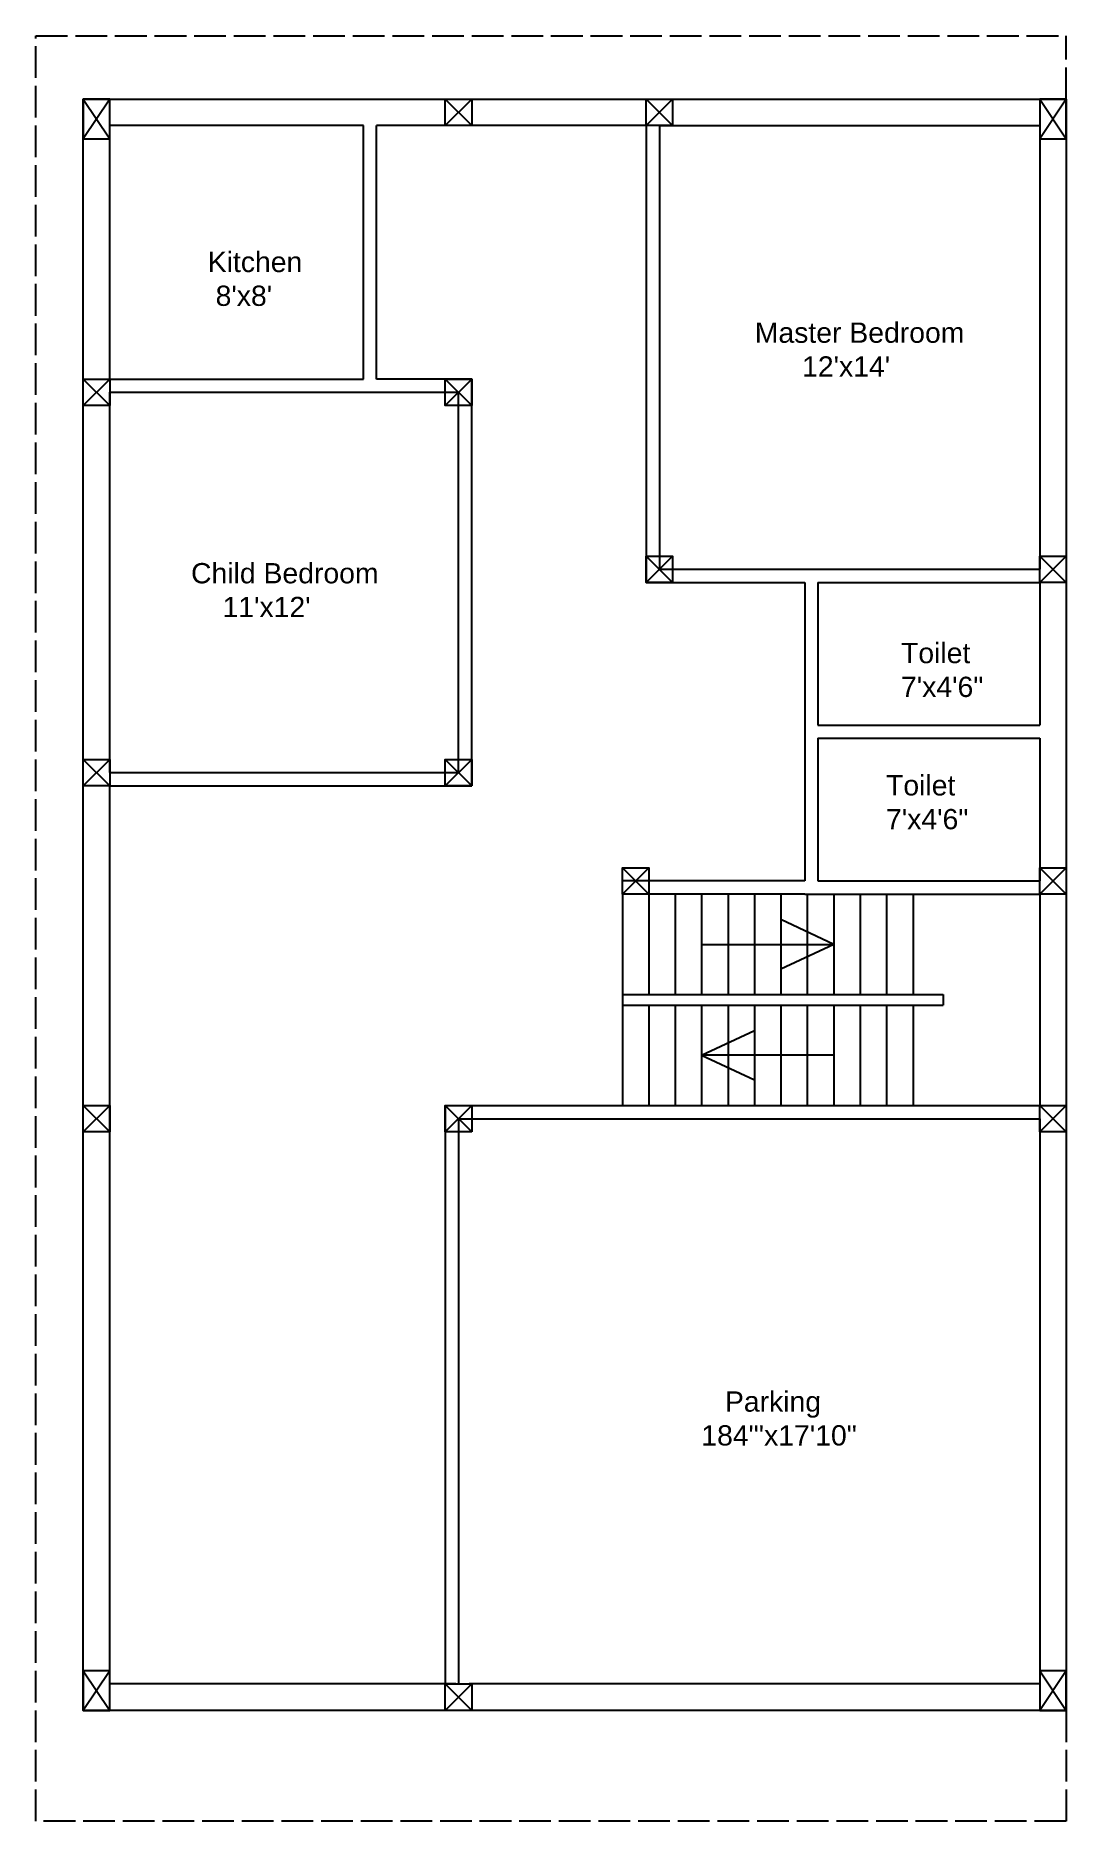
# Model space of a CAD drawing. Header units: inches. Extents: x 1433 to 1823, y 801 to 1477.
import ezdxf

# ---------------------------------------------------------------- set-up
doc = ezdxf.new("R2010")
doc.units = ezdxf.units.IN
doc.linetypes.add('ACAD_ISO02W100', pattern=[15, 12, -3])
doc.layers.add('C', color=141, linetype='Continuous')
doc.layers.add('C1', color=10, linetype='Continuous')
doc.layers.add('Dot Line', color=210, linetype='ACAD_ISO02W100', plot=False)
doc.layers.add('Naming', color=50, linetype='Continuous', plot=False)
doc.styles.get("Standard").update_dxf_attribs({"font": 'arial.ttf'})

msp = doc.modelspace()

# ---------------------------------------------------------------- linework, layer by layer
for p, q in [((1461.23, 1346.99), (1461.23, 1442.99)), ((1557.23, 1442.99), (1461.23, 1442.99)), ((1557.23, 1346.99), (1557.23, 1442.99)), ((1562.23, 1346.99), (1562.23, 1442.99)), ((1664.23, 1442.99), (1562.23, 1442.99)), ((1664.23, 1442.99), (1664.23, 1269.99)), ((1669.23, 1442.99), (1813.23, 1442.99)), ((1669.23, 1442.99), (1669.23, 1274.99)), ((1813.23, 1442.99), (1813.23, 1274.99)), ((1461.23, 1346.99), (1557.23, 1346.99)), ((1598.23, 1346.99), (1562.23, 1346.99)), ((1598.23, 1192.99), (1598.23, 1346.99)), ((1461.23, 1341.99), (1593.23, 1341.99)), ((1461.23, 1197.99), (1461.23, 1341.99)), ((1593.23, 1197.99), (1593.23, 1341.99)), ((1669.23, 1274.99), (1813.23, 1274.99)), ((1664.23, 1269.99), (1724.23, 1269.99)), ((1724.23, 1269.99), (1724.23, 1156.99)), ((1729.23, 1269.99), (1813.23, 1269.99)), ((1729.23, 1269.99), (1729.23, 1215.99)), ((1813.23, 1269.99), (1813.23, 1215.99)), ((1729.23, 1215.99), (1813.23, 1215.99)), ((1729.23, 1210.99), (1813.23, 1210.99)), ((1729.23, 1210.99), (1729.23, 1156.99)), ((1813.23, 1210.99), (1813.23, 1156.99)), ((1461.23, 1197.99), (1593.23, 1197.99)), ((1461.23, 1192.99), (1598.23, 1192.99)), ((1461.23, 852.99), (1461.23, 1192.99)), ((1724.23, 1156.99), (1655.23, 1156.99)), ((1655.23, 1151.99), (1655.23, 1156.99)), ((1729.23, 1156.99), (1813.23, 1156.99)), ((1655.23, 1151.99), (1655.23, 1071.99)), ((1724.23, 1151.99), (1655.23, 1151.99)), ((1665.23, 1151.99), (1665.23, 1113.99)), ((1675.23, 1151.99), (1675.23, 1113.99)), ((1685.23, 1151.99), (1685.23, 1113.99)), ((1695.23, 1151.99), (1695.23, 1113.99)), ((1705.23, 1151.99), (1705.23, 1113.99)), ((1715.23, 1151.99), (1715.23, 1113.99)), ((1724.23, 1151.99), (1813.23, 1151.99)), ((1725.23, 1151.99), (1725.23, 1113.99)), ((1735.23, 1151.99), (1735.23, 1113.99)), ((1745.23, 1151.99), (1745.23, 1113.99)), ((1755.23, 1151.99), (1755.23, 1113.99)), ((1765.23, 1151.99), (1765.23, 1113.99)), ((1813.23, 1151.99), (1813.23, 1071.99)), ((1735.23, 1132.99), (1715.23, 1142.34)), ((1685.23, 1132.99), (1735.23, 1132.99)), ((1735.23, 1132.99), (1715.23, 1123.64)), ((1655.23, 1113.99), (1776.63, 1113.99)), ((1655.23, 1109.99), (1776.63, 1109.99)), ((1665.23, 1109.99), (1665.23, 1071.99)), ((1675.23, 1109.99), (1675.23, 1071.99)), ((1685.23, 1109.99), (1685.23, 1071.99)), ((1695.23, 1109.99), (1695.23, 1071.99)), ((1705.23, 1109.99), (1705.23, 1071.99)), ((1715.23, 1109.99), (1715.23, 1071.99)), ((1725.23, 1109.99), (1725.23, 1071.99)), ((1735.23, 1109.99), (1735.23, 1071.99)), ((1745.23, 1109.99), (1745.23, 1071.99)), ((1755.23, 1109.99), (1755.23, 1071.99)), ((1765.23, 1109.99), (1765.23, 1071.99)), ((1776.63, 1113.99), (1776.63, 1109.99)), ((1685.23, 1090.99), (1705.23, 1100.34)), ((1735.23, 1090.99), (1685.23, 1090.99)), ((1685.23, 1090.99), (1705.23, 1081.64)), ((1588.23, 1071.99), (1588.23, 852.99)), ((1592.23, 1071.99), (1813.23, 1071.99)), ((1593.23, 1066.99), (1813.23, 1066.99)), ((1593.23, 1066.99), (1593.23, 852.99)), ((1813.23, 1066.99), (1813.23, 852.99)), ((1592.23, 852.99), (1461.23, 852.99)), ((1813.23, 852.99), (1597.23, 852.99))]:
    msp.add_line(p, q)
msp.add_lwpolyline([(1451.23, 1452.99), (1823.23, 1452.99), (1823.23, 842.99), (1451.23, 842.99)], close=True)
at = {"layer": 'C'}
for p, q in [((1461.23, 1452.99), (1451.23, 1437.99)), ((1451.23, 1452.99), (1461.23, 1437.99)), ((1823.23, 1452.99), (1813.23, 1437.99)), ((1813.23, 1452.99), (1823.23, 1437.99)), ((1461.23, 857.99), (1451.23, 842.99)), ((1451.23, 857.99), (1461.23, 842.99)), ((1823.23, 857.99), (1813.23, 842.99)), ((1813.23, 857.99), (1823.23, 842.99))]:
    msp.add_line(p, q, dxfattribs=at)
for points in [[(1451.23, 1437.99), (1461.23, 1437.99), (1461.23, 1452.99), (1451.23, 1452.99)], [(1813.23, 1437.99), (1823.23, 1437.99), (1823.23, 1452.99), (1813.23, 1452.99)], [(1451.23, 842.99), (1461.23, 842.99), (1461.23, 857.99), (1451.23, 857.99)], [(1813.23, 842.99), (1823.23, 842.99), (1823.23, 857.99), (1813.23, 857.99)]]:
    msp.add_lwpolyline(points, close=True, dxfattribs=at)
at = {"layer": 'C1'}
for p, q in [((1588.23, 1452.99), (1598.23, 1442.99)), ((1598.23, 1452.99), (1588.23, 1442.99)), ((1664.23, 1452.99), (1674.23, 1442.99)), ((1674.23, 1452.99), (1664.23, 1442.99)), ((1451.23, 1346.99), (1461.23, 1336.99)), ((1461.23, 1346.99), (1451.23, 1336.99)), ((1588.23, 1346.99), (1598.23, 1336.99)), ((1598.23, 1346.99), (1588.23, 1336.99)), ((1664.23, 1279.99), (1674.23, 1269.99)), ((1674.23, 1279.99), (1664.23, 1269.99)), ((1813.23, 1279.99), (1823.23, 1269.99)), ((1823.23, 1279.99), (1813.23, 1269.99)), ((1451.23, 1202.99), (1461.23, 1192.99)), ((1461.23, 1202.99), (1451.23, 1192.99)), ((1588.23, 1202.99), (1598.23, 1192.99)), ((1598.23, 1202.99), (1588.23, 1192.99)), ((1655.23, 1161.99), (1665.23, 1151.99)), ((1665.23, 1161.99), (1655.23, 1151.99)), ((1813.23, 1161.99), (1823.23, 1151.99)), ((1823.23, 1161.99), (1813.23, 1151.99)), ((1451.23, 1071.99), (1461.23, 1061.99)), ((1461.23, 1071.99), (1451.23, 1061.99)), ((1588.23, 1071.99), (1598.23, 1061.99)), ((1598.23, 1071.99), (1588.23, 1061.99)), ((1813.23, 1071.99), (1823.23, 1061.99)), ((1823.23, 1071.99), (1813.23, 1061.99)), ((1588.23, 852.99), (1598.23, 842.99)), ((1598.23, 852.99), (1588.23, 842.99))]:
    msp.add_line(p, q, dxfattribs=at)
for points in [[(1598.23, 1442.99), (1588.23, 1442.99), (1588.23, 1452.99), (1598.23, 1452.99)], [(1674.23, 1442.99), (1664.23, 1442.99), (1664.23, 1452.99), (1674.23, 1452.99)], [(1461.23, 1336.99), (1451.23, 1336.99), (1451.23, 1346.99), (1461.23, 1346.99)], [(1598.23, 1336.99), (1588.23, 1336.99), (1588.23, 1346.99), (1598.23, 1346.99)], [(1674.23, 1269.99), (1664.23, 1269.99), (1664.23, 1279.99), (1674.23, 1279.99)], [(1823.23, 1269.99), (1813.23, 1269.99), (1813.23, 1279.99), (1823.23, 1279.99)], [(1461.23, 1192.99), (1451.23, 1192.99), (1451.23, 1202.99), (1461.23, 1202.99)], [(1598.23, 1192.99), (1588.23, 1192.99), (1588.23, 1202.99), (1598.23, 1202.99)], [(1665.23, 1151.99), (1655.23, 1151.99), (1655.23, 1161.99), (1665.23, 1161.99)], [(1823.23, 1151.99), (1813.23, 1151.99), (1813.23, 1161.99), (1823.23, 1161.99)], [(1461.23, 1061.99), (1451.23, 1061.99), (1451.23, 1071.99), (1461.23, 1071.99)], [(1598.23, 1061.99), (1588.23, 1061.99), (1588.23, 1071.99), (1598.23, 1071.99)], [(1823.23, 1061.99), (1813.23, 1061.99), (1813.23, 1071.99), (1823.23, 1071.99)], [(1598.23, 842.99), (1588.23, 842.99), (1588.23, 852.99), (1598.23, 852.99)]]:
    msp.add_lwpolyline(points, close=True, dxfattribs=at)
at = {"layer": 'Dot Line'}
msp.add_line((1823.23, 1452.99), (1823.23, 1476.99), dxfattribs=at)
msp.add_lwpolyline([(1823.23, 842.99), (1823.23, 800.99), (1433.23, 800.99), (1433.23, 1476.99), (1823.23, 1476.99)], dxfattribs=at)

# ---------------------------------------------------------------- texts
at = {"layer": 'Naming', "char_height": 7.68, "attachment_point": 1}
for s, width, gutter_width, insert in [("Kitchen\\P 8'x8'", 3190.9861, 48, (1498.33, 1395.18)), ("Master Bedroom\\P      12'x14'", 3988.7327, 60, (1705.37, 1368.41)), ("Child Bedroom\\P    11'x12'", 3988.7327, 60, (1492.01, 1277.34)), ('Toilet\\P7\'x4\'6"', 3988.7327, 60, (1760.69, 1247.12)), ('Toilet\\P7\'x4\'6"', 3988.7327, 60, (1755.02, 1197.04)), ('   Parking\\P184"\'x17\'10"', 3190.9861, 48, (1685.12, 963.73))]:
    msp.add_mtext_dynamic_manual_height_columns(s, width=width, gutter_width=gutter_width, heights=[0], dxfattribs=dict(at, insert=insert))

doc.saveas('drawing.dxf')
